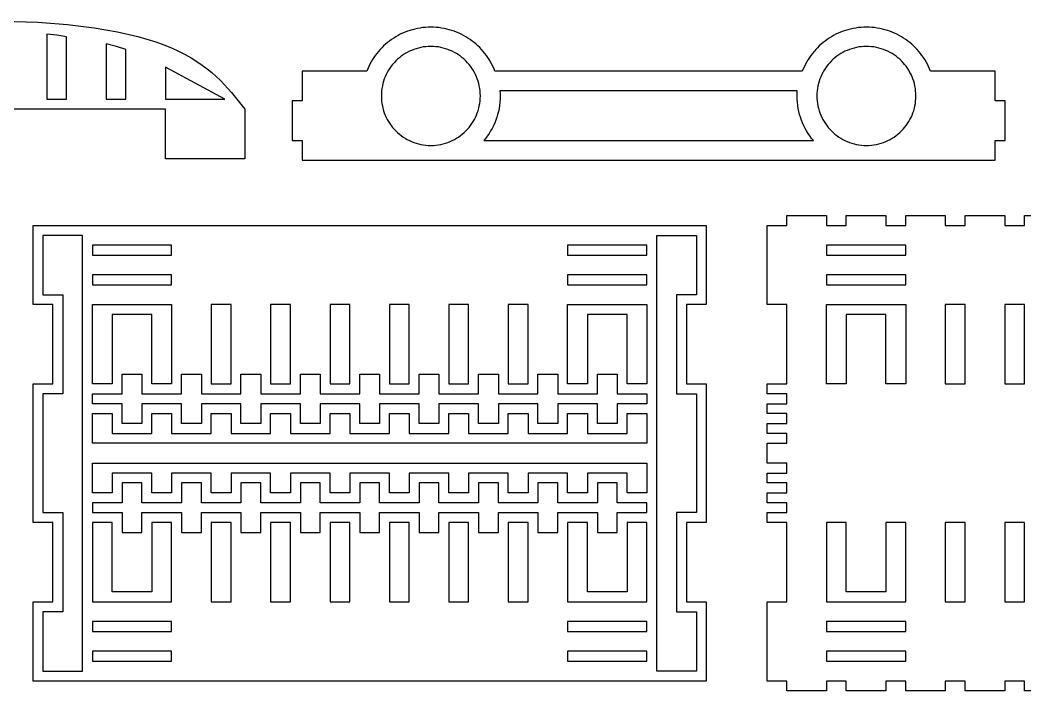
# Model space of a CAD drawing. Header units: inches. Extents: x -38 to 38, y -33.7 to 33.7.
# Drawn here: x -20.92 to 3.05, y -33.68 to -17.68 of the extents above; entities that cross this region are included whole.
import ezdxf

# ---------------------------------------------------------------- set-up
doc = ezdxf.new("R2010")
doc.units = ezdxf.units.IN
doc.header["$MEASUREMENT"] = 0
doc.layers.get('0').update_dxf_attribs({"color": 134})

msp = doc.modelspace()

# ---------------------------------------------------------------- linework, layer by layer
at = {"color": 121}
for points in [[(-22.175, -17.685), (-20.495, -17.731), (-19.786, -17.788), (-19.157, -17.866), (-18.6, -17.962), (-18.11, -18.075), (-17.682, -18.204), (-17.488, -18.274), (-17.308, -18.347), (-17.14, -18.424), (-16.983, -18.503), (-16.837, -18.585), (-16.701, -18.669), (-16.573, -18.756), (-16.455, -18.845), (-16.344, -18.936), (-16.239, -19.029), (-16.141, -19.123), (-16.048, -19.219), (-15.876, -19.413), (-15.561, -19.811), (-15.561, -20.992), (-17.45, -20.992), (-17.45, -19.811), (-26.899, -19.811)], [(3.99, -33.685), (3.045, -33.685), (3.045, -33.449), (2.572, -33.449), (2.572, -33.685), (1.627, -33.685), (1.627, -33.449), (1.155, -33.449), (1.155, -33.685), (0.21, -33.685), (0.21, -33.449), (-0.262, -33.449), (-0.262, -33.685), (-1.207, -33.685), (-1.207, -33.449), (-1.68, -33.449), (-1.68, -33.685), (-2.624, -33.685), (-2.624, -33.449), (-3.097, -33.449), (-3.097, -31.559), (-2.624, -31.559), (-2.624, -29.669), (-3.097, -29.669), (-3.097, -29.433), (-2.624, -29.433), (-2.624, -29.197), (-3.097, -29.197), (-3.097, -28.96), (-2.624, -28.96), (-2.624, -28.724), (-3.097, -28.724), (-3.097, -28.488), (-2.624, -28.488), (-2.624, -28.252), (-3.097, -28.252), (-3.097, -27.779), (-2.624, -27.779), (-2.624, -27.543), (-3.097, -27.543), (-3.097, -27.307), (-2.624, -27.307), (-2.624, -27.071), (-3.097, -27.071), (-3.097, -26.834), (-2.624, -26.834), (-2.624, -26.598), (-3.097, -26.598), (-3.097, -26.362), (-2.624, -26.362), (-2.624, -24.472), (-3.097, -24.472), (-3.097, -22.582), (-2.624, -22.582), (-2.624, -22.346), (-1.68, -22.346), (-1.68, -22.582), (-1.207, -22.582), (-1.207, -22.346), (-0.262, -22.346), (-0.262, -22.582), (0.21, -22.582), (0.21, -22.346), (1.155, -22.346), (1.155, -22.582), (1.627, -22.582), (1.627, -22.346), (2.572, -22.346), (2.572, -22.582), (3.045, -22.582), (3.045, -22.346), (3.99, -22.346)]]:
    msp.add_lwpolyline(points, dxfattribs=at)
for points in [[(-12.651, -18.902), (-14.191, -18.903), (-14.191, -19.612), (-14.427, -19.612), (-14.427, -20.557), (-14.191, -20.557), (-14.191, -21.029), (2.344, -21.029), (2.344, -20.557), (2.58, -20.557), (2.58, -19.612), (2.344, -19.612), (2.344, -18.903), (0.804, -18.902), (0.781, -18.845), (0.755, -18.789), (0.728, -18.734), (0.698, -18.681), (0.667, -18.628), (0.634, -18.577), (0.599, -18.527), (0.562, -18.479), (0.524, -18.432), (0.484, -18.387), (0.442, -18.343), (0.399, -18.3), (0.354, -18.26), (0.308, -18.22), (0.26, -18.183), (0.211, -18.147), (0.16, -18.113), (0.108, -18.081), (0.055, -18.051), (0.001, -18.023), (-0.054, -17.997), (-0.111, -17.973), (-0.168, -17.951), (-0.227, -17.931), (-0.287, -17.913), (-0.347, -17.897), (-0.408, -17.884), (-0.471, -17.873), (-0.534, -17.864), (-0.597, -17.858), (-0.662, -17.854), (-0.727, -17.853), (-0.792, -17.854), (-0.856, -17.858), (-0.92, -17.864), (-0.983, -17.873), (-1.045, -17.884), (-1.106, -17.897), (-1.167, -17.913), (-1.226, -17.931), (-1.285, -17.951), (-1.342, -17.973), (-1.399, -17.997), (-1.454, -18.023), (-1.509, -18.051), (-1.562, -18.081), (-1.613, -18.113), (-1.664, -18.147), (-1.713, -18.183), (-1.761, -18.22), (-1.807, -18.26), (-1.852, -18.3), (-1.895, -18.343), (-1.937, -18.387), (-1.977, -18.432), (-2.016, -18.479), (-2.052, -18.527), (-2.087, -18.577), (-2.12, -18.628), (-2.152, -18.681), (-2.181, -18.734), (-2.208, -18.789), (-2.234, -18.845), (-2.257, -18.902), (-9.59, -18.901), (-9.613, -18.844), (-9.639, -18.788), (-9.666, -18.734), (-9.695, -18.68), (-9.727, -18.628), (-9.76, -18.577), (-9.795, -18.527), (-9.832, -18.479), (-9.87, -18.432), (-9.91, -18.386), (-9.952, -18.342), (-9.995, -18.3), (-10.04, -18.259), (-10.086, -18.22), (-10.134, -18.183), (-10.183, -18.147), (-10.234, -18.113), (-10.285, -18.081), (-10.338, -18.051), (-10.393, -18.023), (-10.448, -17.997), (-10.505, -17.973), (-10.562, -17.95), (-10.621, -17.931), (-10.68, -17.913), (-10.741, -17.897), (-10.802, -17.884), (-10.864, -17.873), (-10.927, -17.864), (-10.991, -17.858), (-11.055, -17.854), (-11.12, -17.853), (-11.185, -17.854), (-11.25, -17.858), (-11.313, -17.864), (-11.376, -17.873), (-11.438, -17.884), (-11.5, -17.897), (-11.56, -17.913), (-11.62, -17.931), (-11.678, -17.951), (-11.736, -17.973), (-11.793, -17.997), (-11.848, -18.023), (-11.902, -18.051), (-11.955, -18.081), (-12.007, -18.113), (-12.058, -18.147), (-12.107, -18.183), (-12.155, -18.22), (-12.201, -18.26), (-12.246, -18.3), (-12.289, -18.343), (-12.331, -18.387), (-12.371, -18.432), (-12.409, -18.479), (-12.446, -18.527), (-12.481, -18.577), (-12.514, -18.628), (-12.545, -18.681), (-12.575, -18.734), (-12.602, -18.789), (-12.627, -18.845)], [(-19.812, -19.574), (-19.812, -18.08), (-20.043, -18.045), (-20.285, -18.017), (-20.285, -19.574)], [(-18.395, -19.574), (-18.395, -18.389), (-18.624, -18.318), (-18.868, -18.254), (-18.868, -19.574)], [(-9.939, -19.494), (-9.941, -19.433), (-9.945, -19.373), (-9.953, -19.314), (-9.963, -19.256), (-9.976, -19.199), (-9.992, -19.143), (-10.011, -19.088), (-10.032, -19.034), (-10.056, -18.982), (-10.082, -18.931), (-10.11, -18.882), (-10.141, -18.834), (-10.174, -18.787), (-10.209, -18.743), (-10.246, -18.7), (-10.285, -18.659), (-10.326, -18.62), (-10.369, -18.583), (-10.414, -18.547), (-10.46, -18.515), (-10.508, -18.484), (-10.558, -18.455), (-10.608, -18.429), (-10.661, -18.406), (-10.714, -18.384), (-10.769, -18.366), (-10.825, -18.35), (-10.882, -18.337), (-10.941, -18.326), (-11, -18.319), (-11.06, -18.314), (-11.12, -18.313), (-11.181, -18.314), (-11.241, -18.319), (-11.3, -18.326), (-11.358, -18.337), (-11.415, -18.35), (-11.471, -18.366), (-11.526, -18.384), (-11.58, -18.406), (-11.632, -18.429), (-11.683, -18.455), (-11.732, -18.484), (-11.78, -18.515), (-11.827, -18.547), (-11.871, -18.583), (-11.914, -18.62), (-11.955, -18.659), (-11.994, -18.7), (-12.031, -18.743), (-12.067, -18.787), (-12.1, -18.834), (-12.13, -18.882), (-12.159, -18.931), (-12.185, -18.982), (-12.208, -19.034), (-12.23, -19.088), (-12.248, -19.143), (-12.264, -19.199), (-12.277, -19.256), (-12.288, -19.314), (-12.295, -19.373), (-12.3, -19.433), (-12.301, -19.494), (-12.3, -19.555), (-12.295, -19.614), (-12.288, -19.674), (-12.277, -19.732), (-12.264, -19.789), (-12.248, -19.845), (-12.23, -19.9), (-12.208, -19.953), (-12.185, -20.006), (-12.159, -20.056), (-12.13, -20.106), (-12.1, -20.154), (-12.067, -20.2), (-12.031, -20.245), (-11.994, -20.288), (-11.955, -20.329), (-11.914, -20.368), (-11.871, -20.405), (-11.827, -20.44), (-11.78, -20.473), (-11.732, -20.504), (-11.683, -20.532), (-11.632, -20.558), (-11.58, -20.582), (-11.526, -20.603), (-11.471, -20.622), (-11.415, -20.638), (-11.358, -20.651), (-11.3, -20.661), (-11.241, -20.669), (-11.181, -20.673), (-11.12, -20.675), (-11.06, -20.673), (-11, -20.669), (-10.941, -20.661), (-10.882, -20.651), (-10.825, -20.638), (-10.769, -20.622), (-10.714, -20.603), (-10.661, -20.582), (-10.608, -20.558), (-10.558, -20.532), (-10.508, -20.504), (-10.46, -20.473), (-10.414, -20.44), (-10.369, -20.405), (-10.326, -20.368), (-10.285, -20.329), (-10.246, -20.288), (-10.209, -20.245), (-10.174, -20.2), (-10.141, -20.154), (-10.11, -20.106), (-10.082, -20.056), (-10.056, -20.006), (-10.032, -19.953), (-10.011, -19.9), (-9.992, -19.845), (-9.976, -19.789), (-9.963, -19.732), (-9.953, -19.674), (-9.945, -19.614), (-9.941, -19.555)], [(0.454, -19.494), (0.453, -19.433), (0.448, -19.373), (0.441, -19.314), (0.43, -19.256), (0.417, -19.199), (0.401, -19.143), (0.383, -19.088), (0.362, -19.034), (0.338, -18.982), (0.312, -18.931), (0.283, -18.882), (0.253, -18.834), (0.22, -18.787), (0.185, -18.743), (0.147, -18.7), (0.108, -18.659), (0.067, -18.62), (0.024, -18.583), (-0.02, -18.547), (-0.067, -18.515), (-0.114, -18.484), (-0.164, -18.455), (-0.215, -18.429), (-0.267, -18.406), (-0.321, -18.384), (-0.376, -18.366), (-0.432, -18.35), (-0.489, -18.337), (-0.547, -18.326), (-0.606, -18.319), (-0.666, -18.314), (-0.727, -18.313), (-0.787, -18.314), (-0.847, -18.319), (-0.906, -18.326), (-0.964, -18.337), (-1.022, -18.35), (-1.078, -18.366), (-1.132, -18.384), (-1.186, -18.406), (-1.238, -18.429), (-1.289, -18.455), (-1.339, -18.484), (-1.387, -18.515), (-1.433, -18.547), (-1.478, -18.583), (-1.521, -18.62), (-1.562, -18.659), (-1.601, -18.7), (-1.638, -18.743), (-1.673, -18.787), (-1.706, -18.834), (-1.737, -18.882), (-1.765, -18.931), (-1.791, -18.982), (-1.815, -19.034), (-1.836, -19.088), (-1.855, -19.143), (-1.87, -19.199), (-1.884, -19.256), (-1.894, -19.314), (-1.902, -19.373), (-1.906, -19.433), (-1.908, -19.494), (-1.906, -19.555), (-1.902, -19.614), (-1.894, -19.674), (-1.884, -19.732), (-1.87, -19.789), (-1.855, -19.845), (-1.836, -19.9), (-1.815, -19.953), (-1.791, -20.006), (-1.765, -20.056), (-1.737, -20.106), (-1.706, -20.154), (-1.673, -20.2), (-1.638, -20.245), (-1.601, -20.288), (-1.562, -20.329), (-1.521, -20.368), (-1.478, -20.405), (-1.433, -20.44), (-1.387, -20.473), (-1.339, -20.504), (-1.289, -20.532), (-1.238, -20.558), (-1.186, -20.582), (-1.132, -20.603), (-1.078, -20.622), (-1.022, -20.638), (-0.964, -20.651), (-0.906, -20.661), (-0.847, -20.669), (-0.787, -20.673), (-0.727, -20.675), (-0.666, -20.673), (-0.606, -20.669), (-0.547, -20.661), (-0.489, -20.651), (-0.432, -20.638), (-0.376, -20.622), (-0.321, -20.603), (-0.267, -20.582), (-0.215, -20.558), (-0.164, -20.532), (-0.114, -20.504), (-0.067, -20.473), (-0.02, -20.44), (0.024, -20.405), (0.067, -20.368), (0.108, -20.329), (0.147, -20.288), (0.185, -20.245), (0.22, -20.2), (0.253, -20.154), (0.283, -20.106), (0.312, -20.056), (0.338, -20.006), (0.362, -19.953), (0.383, -19.9), (0.401, -19.845), (0.417, -19.789), (0.43, -19.732), (0.441, -19.674), (0.448, -19.614), (0.453, -19.555)], [(-17.45, -19.574), (-16.033, -19.574), (-17.45, -18.805)], [(-9.471, -19.375), (-9.468, -19.434), (-9.467, -19.494), (-9.468, -19.57), (-9.474, -19.644), (-9.482, -19.718), (-9.493, -19.791), (-9.508, -19.863), (-9.526, -19.934), (-9.547, -20.003), (-9.571, -20.071), (-9.597, -20.138), (-9.626, -20.203), (-9.659, -20.267), (-9.693, -20.329), (-9.73, -20.389), (-9.77, -20.448), (-9.812, -20.505), (-9.857, -20.56), (-1.99, -20.56), (-2.035, -20.505), (-2.077, -20.448), (-2.116, -20.389), (-2.154, -20.329), (-2.188, -20.267), (-2.22, -20.203), (-2.25, -20.138), (-2.276, -20.071), (-2.3, -20.003), (-2.321, -19.934), (-2.339, -19.863), (-2.353, -19.791), (-2.365, -19.718), (-2.373, -19.644), (-2.378, -19.57), (-2.38, -19.494), (-2.379, -19.434), (-2.376, -19.375)], [(-4.549, -22.582), (-4.549, -24.472), (-5.021, -24.472), (-5.021, -26.362), (-4.549, -26.362), (-4.549, -29.669), (-5.021, -29.669), (-5.021, -31.559), (-4.549, -31.559), (-4.549, -33.449), (-20.612, -33.449), (-20.612, -31.559), (-20.139, -31.559), (-20.139, -29.669), (-20.612, -29.669), (-20.612, -26.362), (-20.139, -26.362), (-20.139, -24.472), (-20.612, -24.472), (-20.612, -22.582)], [(-20.376, -26.598), (-20.376, -29.433), (-19.903, -29.433), (-19.903, -31.795), (-20.376, -31.795), (-20.376, -33.212), (-19.431, -33.212), (-19.431, -22.819), (-20.376, -22.819), (-20.376, -24.236), (-19.903, -24.236), (-19.903, -26.598)], [(-5.73, -33.212), (-5.73, -22.819), (-4.785, -22.819), (-4.785, -24.236), (-5.257, -24.236), (-5.257, -26.598), (-4.785, -26.598), (-4.785, -29.433), (-5.257, -29.433), (-5.257, -31.795), (-4.785, -31.795), (-4.785, -33.212)], [(-19.194, -23.055), (-19.194, -23.291), (-17.305, -23.291), (-17.305, -23.055)], [(-7.856, -23.055), (-7.856, -23.291), (-5.966, -23.291), (-5.966, -23.055)], [(-1.68, -23.055), (-1.68, -23.291), (0.21, -23.291), (0.21, -23.055)], [(-19.194, -23.764), (-19.194, -24), (-17.305, -24), (-17.305, -23.764)], [(-7.856, -23.764), (-7.856, -24), (-5.966, -24), (-5.966, -23.764)], [(-1.68, -23.764), (-1.68, -24), (0.21, -24), (0.21, -23.764)], [(-17.305, -26.362), (-17.777, -26.362), (-17.777, -24.708), (-18.722, -24.708), (-18.722, -26.362), (-19.194, -26.362), (-19.194, -24.472), (-17.305, -24.472)], [(-16.36, -24.472), (-16.36, -26.362), (-15.887, -26.362), (-15.887, -24.472)], [(-14.942, -24.472), (-14.942, -26.362), (-14.47, -26.362), (-14.47, -24.472)], [(-13.525, -24.472), (-13.525, -26.362), (-13.053, -26.362), (-13.053, -24.472)], [(-12.108, -24.472), (-12.108, -26.362), (-11.635, -26.362), (-11.635, -24.472)], [(-10.69, -24.472), (-10.69, -26.362), (-10.218, -26.362), (-10.218, -24.472)], [(-9.273, -24.472), (-9.273, -26.362), (-8.801, -26.362), (-8.801, -24.472)], [(-5.966, -26.362), (-6.439, -26.362), (-6.439, -24.708), (-7.383, -24.708), (-7.383, -26.362), (-7.856, -26.362), (-7.856, -24.472), (-5.966, -24.472)], [(-0.262, -26.362), (-0.262, -24.708), (-1.207, -24.708), (-1.207, -26.362), (-1.68, -26.362), (-1.68, -24.472), (0.21, -24.472), (0.21, -26.362)], [(1.155, -24.472), (1.155, -26.362), (1.627, -26.362), (1.627, -24.472)], [(2.572, -24.472), (2.572, -26.362), (3.045, -26.362), (3.045, -24.472)], [(-5.966, -26.834), (-6.675, -26.834), (-6.675, -27.307), (-7.147, -27.307), (-7.147, -26.834), (-8.092, -26.834), (-8.092, -27.307), (-8.565, -27.307), (-8.565, -26.834), (-9.509, -26.834), (-9.509, -27.307), (-9.982, -27.307), (-9.982, -26.834), (-10.927, -26.834), (-10.927, -27.307), (-11.399, -27.307), (-11.399, -26.834), (-12.344, -26.834), (-12.344, -27.307), (-12.816, -27.307), (-12.816, -26.834), (-13.761, -26.834), (-13.761, -27.307), (-14.234, -27.307), (-14.234, -26.834), (-15.179, -26.834), (-15.179, -27.307), (-15.651, -27.307), (-15.651, -26.834), (-16.596, -26.834), (-16.596, -27.307), (-17.068, -27.307), (-17.068, -26.834), (-18.013, -26.834), (-18.013, -27.307), (-18.486, -27.307), (-18.486, -26.834), (-19.194, -26.834), (-19.194, -26.598), (-18.486, -26.598), (-18.486, -26.126), (-18.013, -26.126), (-18.013, -26.598), (-17.068, -26.598), (-17.068, -26.126), (-16.596, -26.126), (-16.596, -26.598), (-15.651, -26.598), (-15.651, -26.126), (-15.179, -26.126), (-15.179, -26.598), (-14.234, -26.598), (-14.234, -26.126), (-13.761, -26.126), (-13.761, -26.598), (-12.816, -26.598), (-12.816, -26.126), (-12.344, -26.126), (-12.344, -26.598), (-11.399, -26.598), (-11.399, -26.126), (-10.927, -26.126), (-10.927, -26.598), (-9.982, -26.598), (-9.982, -26.126), (-9.509, -26.126), (-9.509, -26.598), (-8.565, -26.598), (-8.565, -26.126), (-8.092, -26.126), (-8.092, -26.598), (-7.147, -26.598), (-7.147, -26.126), (-6.675, -26.126), (-6.675, -26.598), (-5.966, -26.598)], [(-5.966, -27.779), (-19.194, -27.779), (-19.194, -27.071), (-18.722, -27.071), (-18.722, -27.543), (-17.777, -27.543), (-17.777, -27.071), (-17.305, -27.071), (-17.305, -27.543), (-16.36, -27.543), (-16.36, -27.071), (-15.887, -27.071), (-15.887, -27.543), (-14.942, -27.543), (-14.942, -27.071), (-14.47, -27.071), (-14.47, -27.543), (-13.525, -27.543), (-13.525, -27.071), (-13.053, -27.071), (-13.053, -27.543), (-12.108, -27.543), (-12.108, -27.071), (-11.635, -27.071), (-11.635, -27.543), (-10.69, -27.543), (-10.69, -27.071), (-10.218, -27.071), (-10.218, -27.543), (-9.273, -27.543), (-9.273, -27.071), (-8.801, -27.071), (-8.801, -27.543), (-7.856, -27.543), (-7.856, -27.071), (-7.383, -27.071), (-7.383, -27.543), (-6.439, -27.543), (-6.439, -27.071), (-5.966, -27.071)], [(-5.966, -28.252), (-5.966, -28.96), (-6.439, -28.96), (-6.439, -28.488), (-7.383, -28.488), (-7.383, -28.96), (-7.856, -28.96), (-7.856, -28.488), (-8.801, -28.488), (-8.801, -28.96), (-9.273, -28.96), (-9.273, -28.488), (-10.218, -28.488), (-10.218, -28.96), (-10.69, -28.96), (-10.69, -28.488), (-11.635, -28.488), (-11.635, -28.96), (-12.108, -28.96), (-12.108, -28.488), (-13.053, -28.488), (-13.053, -28.96), (-13.525, -28.96), (-13.525, -28.488), (-14.47, -28.488), (-14.47, -28.96), (-14.942, -28.96), (-14.942, -28.488), (-15.887, -28.488), (-15.887, -28.96), (-16.36, -28.96), (-16.36, -28.488), (-17.305, -28.488), (-17.305, -28.96), (-17.777, -28.96), (-17.777, -28.488), (-18.722, -28.488), (-18.722, -28.96), (-19.194, -28.96), (-19.194, -28.252)], [(-5.966, -29.197), (-6.675, -29.197), (-6.675, -28.724), (-7.147, -28.724), (-7.147, -29.197), (-8.092, -29.197), (-8.092, -28.724), (-8.565, -28.724), (-8.565, -29.197), (-9.509, -29.197), (-9.509, -28.724), (-9.982, -28.724), (-9.982, -29.197), (-10.927, -29.197), (-10.927, -28.724), (-11.399, -28.724), (-11.399, -29.197), (-12.344, -29.197), (-12.344, -28.724), (-12.816, -28.724), (-12.816, -29.197), (-13.761, -29.197), (-13.761, -28.724), (-14.234, -28.724), (-14.234, -29.197), (-15.179, -29.197), (-15.179, -28.724), (-15.651, -28.724), (-15.651, -29.197), (-16.596, -29.197), (-16.596, -28.724), (-17.068, -28.724), (-17.068, -29.197), (-18.013, -29.197), (-18.013, -28.724), (-18.486, -28.724), (-18.486, -29.197), (-19.194, -29.197), (-19.194, -29.433), (-18.486, -29.433), (-18.486, -29.905), (-18.013, -29.905), (-18.013, -29.433), (-17.068, -29.433), (-17.068, -29.905), (-16.596, -29.905), (-16.596, -29.433), (-15.651, -29.433), (-15.651, -29.905), (-15.179, -29.905), (-15.179, -29.433), (-14.234, -29.433), (-14.234, -29.905), (-13.761, -29.905), (-13.761, -29.433), (-12.816, -29.433), (-12.816, -29.905), (-12.344, -29.905), (-12.344, -29.433), (-11.399, -29.433), (-11.399, -29.905), (-10.927, -29.905), (-10.927, -29.433), (-9.982, -29.433), (-9.982, -29.905), (-9.509, -29.905), (-9.509, -29.433), (-8.565, -29.433), (-8.565, -29.905), (-8.092, -29.905), (-8.092, -29.433), (-7.147, -29.433), (-7.147, -29.905), (-6.675, -29.905), (-6.675, -29.433), (-5.966, -29.433)], [(-19.194, -29.669), (-19.194, -31.559), (-17.305, -31.559), (-17.305, -29.669), (-17.777, -29.669), (-17.777, -31.323), (-18.722, -31.323), (-18.722, -29.669)], [(-16.36, -29.669), (-16.36, -31.559), (-15.887, -31.559), (-15.887, -29.669)], [(-14.942, -29.669), (-14.942, -31.559), (-14.47, -31.559), (-14.47, -29.669)], [(-13.525, -29.669), (-13.525, -31.559), (-13.053, -31.559), (-13.053, -29.669)], [(-12.108, -29.669), (-12.108, -31.559), (-11.635, -31.559), (-11.635, -29.669)], [(-10.69, -29.669), (-10.69, -31.559), (-10.218, -31.559), (-10.218, -29.669)], [(-9.273, -29.669), (-9.273, -31.559), (-8.801, -31.559), (-8.801, -29.669)], [(-5.966, -29.669), (-6.439, -29.669), (-6.439, -31.323), (-7.383, -31.323), (-7.383, -29.669), (-7.856, -29.669), (-7.856, -31.559), (-5.966, -31.559)], [(0.21, -29.669), (-0.262, -29.669), (-0.262, -31.323), (-1.207, -31.323), (-1.207, -29.669), (-1.68, -29.669), (-1.68, -31.559), (0.21, -31.559)], [(1.155, -29.669), (1.155, -31.559), (1.627, -31.559), (1.627, -29.669)], [(2.572, -29.669), (2.572, -31.559), (3.045, -31.559), (3.045, -29.669)], [(-19.194, -32.031), (-19.194, -32.267), (-17.305, -32.267), (-17.305, -32.031)], [(-7.856, -32.031), (-7.856, -32.267), (-5.966, -32.267), (-5.966, -32.031)], [(-1.68, -32.031), (-1.68, -32.267), (0.21, -32.267), (0.21, -32.031)], [(-19.194, -32.74), (-19.194, -32.976), (-17.305, -32.976), (-17.305, -32.74)], [(-7.856, -32.74), (-7.856, -32.976), (-5.966, -32.976), (-5.966, -32.74)], [(-1.68, -32.74), (-1.68, -32.976), (0.21, -32.976), (0.21, -32.74)]]:
    msp.add_lwpolyline(points, close=True, dxfattribs=at)

doc.saveas('drawing.dxf')
